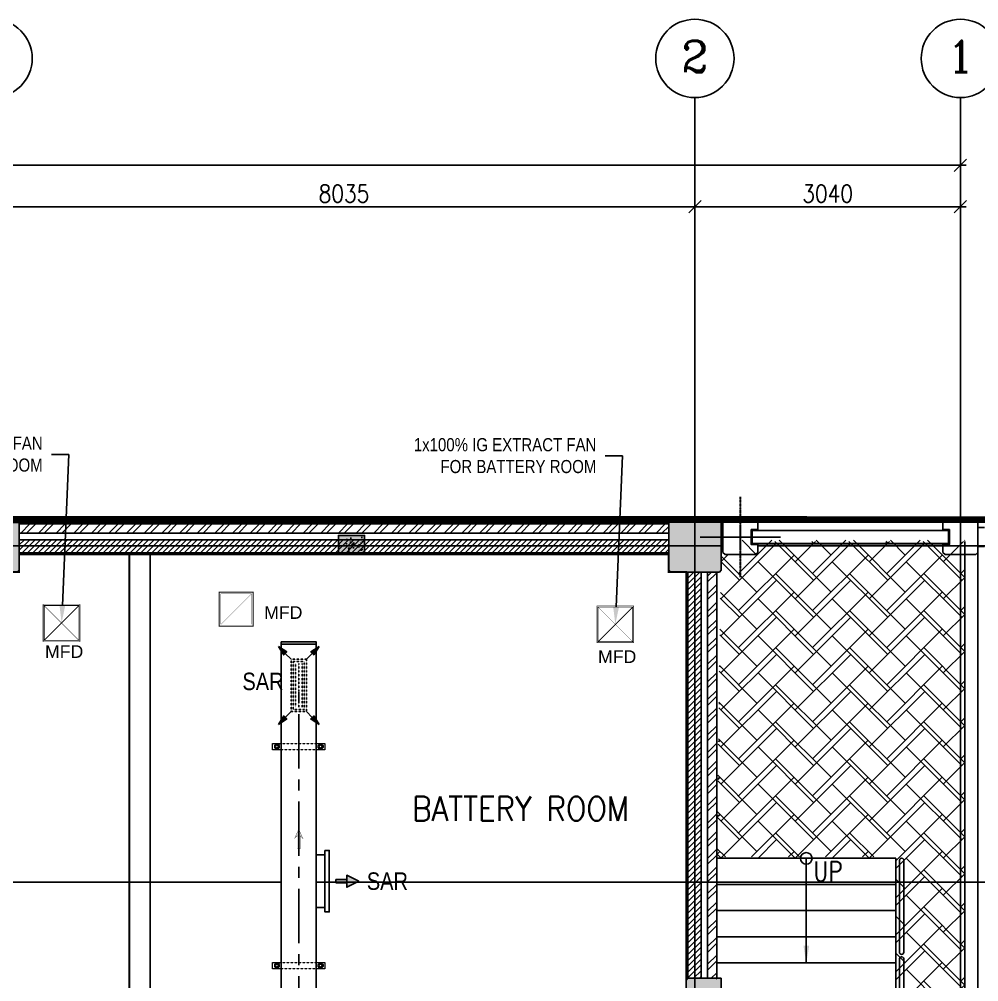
# Model space of a CAD drawing. Header units: metres. Extents: x 841183 to 1048542, y 259326 to 317714.
# Drawn here: x 953323 to 964309, y 306692 to 317714 of the extents above; entities that cross this region are included whole.
import ezdxf
from ezdxf import colors
from ezdxf.entities.mleader import LeaderData, LeaderLine
from ezdxf.enums import TextEntityAlignment as Align
from ezdxf.math import Vec2, Vec3

# ---------------------------------------------------------------- set-up
doc = ezdxf.new("R2010")
doc.units = ezdxf.units.M
doc.set_wipeout_variables(frame=1)
doc.header["$PDMODE"] = 34
for name, pattern in [('( Hidden )', [0.375, 0.25, -0.125]), ('CENTER', [2, 1.25, -0.25, 0.25, -0.25]), ('DASHED', [0.75, 0.5, -0.25]), ('DASHED2', [0.375, 0.25, -0.125]), ('HIDDEN', [0.375, 0.25, -0.125]), ('HIDDEN2', [0.1875, 0.125, -0.0625]), ('PHANTOM', [2.5, 1.25, -0.25, 0.25, -0.25, 0.25, -0.25]), ('VILLA AXIS$0$CENTER', [2, 1.25, -0.25, 0.25, -0.25])]:
    doc.linetypes.add(name, pattern=pattern)
for name, color, linetype, lineweight in [('0_ARROW', 20, 'Continuous', 0), ('0_HVAC-OPENING', 126, 'Continuous', 0), ('HANGER', 252, 'Continuous', 0)]:
    doc.layers.add(name, color=color, linetype=linetype, lineweight=lineweight)
for name, color, linetype in [('0_EXTRACT AIR DUCT', 236, 'Continuous'), ('0_HVAC TEXT', 7, 'Continuous'), ('1-TEXT', 3, 'Continuous'), ('A-AXIS LINE', 253, 'Continuous'), ('A-FIXTURES', 252, 'Continuous'), ('A-RAILING', 252, 'Continuous'), ('A-SECT-PATT', 9, 'Continuous'), ('A-STAIRS', 252, 'Continuous'), ('A-TEXT', 252, 'Continuous'), ('A-WALL-1', 252, 'Continuous'), ('A-WALL-2', 252, 'Continuous'), ('F-PLOT LIMITS - Zoom', 1, 'Continuous'), ('G-COL', 252, 'Continuous'), ('G-GRID', 252, 'CENTER'), ('G-LEADER', 252, 'Continuous'), ('INTEC -RC-WALL', 252, 'Continuous'), ('PAMCAD-PROJECTION', 7, 'Continuous'), ('PRE CAST WALL', 252, 'Continuous'), ('RETURN AIR DUCT', 160, 'HIDDEN'), ('SUPPLY AIR DUCT', 82, 'Continuous'), ('TIP - BEAM-CONC', 6, 'Continuous'), ('TIP - DOOR2', 252, 'Continuous'), ('TIP - G - PAVEMENT', 9, 'Continuous')]:
    doc.layers.add(name, color=color, linetype=linetype)
for name, color, linetype, transparency in [('A-AXIS DIMENSION', 252, 'Continuous', 0.6), ('A-AXIS MARKER', 253, 'Continuous', 0.6), ('A-AXIS TEXT', 252, 'Continuous', 0.6), ('A-HATCH', 252, 'Continuous', 0.6), ('A-HATCH SOLID', 253, 'Continuous', 0.6), ('A-REFLECT DOWN', 252, 'Continuous', 0.6), ('CENTER LINE', 252, 'CENTER', 0.6), ('G-HATCH-COL-WALL', 253, 'Continuous', 0.6)]:
    doc.layers.add(name, color=color, linetype=linetype, transparency=transparency)
doc.layers.add('RAR', color=1, linetype='Continuous', true_color=0xff0000)
doc.layers.add('SAR', color=1, linetype='Continuous', true_color=0xff0000)
doc.styles.add('AIRAL', font='arial.ttf', dxfattribs={"height": 6.14})
doc.styles.add('ISOCP3', font='isocp3.shx')
doc.styles.add('romans', font='romans.shx', dxfattribs={"width": 0.85})
doc.styles.get("Standard").update_dxf_attribs({"font": 'ARIALN.TTF'})
doc.styles.add('VILLA AXIS$0$U SHAPE AXIS$0$AXES$0$COMP', font='complex')
doc.dimstyles.new('DIM-100', dxfattribs={"dimtxt": 200, "dimasz": 100, "dimexe": 50, "dimexo": 75, "dimgap": 50, "dimtad": 1, "dimdec": 0, "dimrnd": 5, "dimzin": 9, "dimdsep": 46, "dimtxsty": 'romans', "dimblk1": 'D-oblique', "dimblk2": 'D-oblique', "dimsah": 1, "dimcen": 100, "dimdle": 100, "dimclrd": 256, "dimclre": 256, "dimclrt": 131, "dimadec": 0, "dimazin": 0, "dimtfac": 1, "dimtdec": 0, "dimtofl": 0, "dimtmove": 2, "dimatfit": 3, "dimldrblk": 'OBLIQUE', "dimfxl": 100, "dimfxlon": 1, "dimtfillclr": 256, "dimtolj": 1, "dimtzin": 0, "dimarcsym": 0})
doc.dimstyles.new('LEADER-100', dxfattribs={"dimtxt": 225, "dimasz": 200, "dimexe": 100, "dimexo": 100, "dimgap": 50, "dimtad": 1, "dimdec": 0, "dimzin": 0, "dimdsep": 46, "dimtxsty": 'ISOCP3', "dimcen": 100, "dimdle": 100, "dimclrd": 256, "dimclre": 256, "dimclrt": 3, "dimadec": 0, "dimazin": 0, "dimtfac": 1, "dimtdec": 0, "dimtofl": 0, "dimtmove": 2, "dimatfit": 3, "dimfxl": 1, "dimtolj": 1, "dimtzin": 0, "dimarcsym": 0})

# ---------------------------------------------------------------- blocks, each defined once
blk = doc.blocks.new('SAR1')
at = {"layer": 'SAR', "ltscale": 20}
h = blk.add_hatch(color=256, dxfattribs=at)
h.dxf.hatch_style = 1
h.paths.add_polyline_path([(-171, 349), (-137, 384), (-233, 446)])
h = blk.add_hatch(color=256, dxfattribs=at)
h.dxf.hatch_style = 1
h.paths.add_polyline_path([(233, 446), (137, 384), (171, 349)])
h = blk.add_hatch(color=256, dxfattribs=at)
h.dxf.hatch_style = 1
h.paths.add_polyline_path([(-233, -446), (-137, -384), (-171, -349)])
h = blk.add_hatch(color=256, dxfattribs=at)
h.dxf.hatch_style = 1
h.paths.add_polyline_path([(171, -349), (137, -384), (233, -446)])
for points in [[(-233, 446), (-171, 349), (-137, 384), (-233, 446)], [(233, 446), (171, 349), (137, 384), (233, 446)], [(-88, 300), (-154, 366)], [(88, 300), (154, 366)], [(-88, -300), (-154, -366)], [(88, -300), (154, -366)], [(-233, -446), (-171, -349), (-137, -384), (-233, -446)], [(233, -446), (171, -349), (137, -384), (233, -446)]]:
    blk.add_lwpolyline(points, dxfattribs=at)
at = {"layer": 'SAR', "linetype": 'DASHED', "ltscale": 0.00025}
for points in [[(88, 300), (-88, 300), (-88, -300), (88, -300)], [(62, 0), (62, 275), (-62, 275), (-62, 0), (-62, -275), (62, -275)]]:
    blk.add_lwpolyline(points, close=True, dxfattribs=at)
for points in [[(-38, 250), (-38, 0), (-38, -250)], [(0, 250), (0, 0)], [(38, -250), (38, 0), (38, 250)], [(0, 0), (0, -250)]]:
    blk.add_lwpolyline(points, dxfattribs=at)
blk = doc.blocks.new('SAR')
at = {"layer": 'RAR', "ltscale": 20}
h = blk.add_hatch(color=256, dxfattribs=at)
h.dxf.hatch_style = 1
h.paths.add_polyline_path([(225, -18.75), (225, 18.75), (350, 18.75), (350, -18.75)])
h.paths.add_polyline_path([(350, -68.75), (350, 68.75), (487.5, 0)])
for points in [[(100, 351.875), (100, -351.875), (150, -351.875), (150, 351.875)], [(0, 301.875), (0, -301.875), (100, -301.875), (100, 301.875)], [(225, -18.75), (225, 18.75), (350, 18.75), (350, -18.75), (225, -18.75)], [(350, 68.75), (487.5, 0), (350, -68.75)], [(350, -68.75), (350, 68.75), (487.5, 0), (350, -68.75)], [(350, -68.75), (350, 68.75), (487.5, 0), (350, -68.75)]]:
    blk.add_lwpolyline(points, close=True, dxfattribs=at)
blk = doc.blocks.new('0-ARROW-3')
at = {"layer": '0_ARROW', "true_color": 0xc8c8c8}
h = blk.add_hatch(dxfattribs=at)
h.set_pattern_fill('ANSI31', color=9)
h.set_pattern_definition([(45, (-4415, 43046), (-0.08838834765, 0.08838834765), [])])
h.paths.add_polyline_path([(-512, -108), (-711, -313), (0, 0), (-711, 313), (-512, 108), (-1490, 108), (-1490, -108)])
at = {"layer": '0_ARROW', "const_width": 20}
blk.add_lwpolyline([(-1490, -108), (-512, -108), (-711, -313), (0, 0), (-711, 313), (-512, 108), (-1490, 108)], close=True, dxfattribs=at)
blk = doc.blocks.new('*U92')
at = {"layer": 'HANGER', "ltscale": 20}
for points in [[(0, 75), (-200, 75), (-200, -75), (0, -75)], [(0, -15), (0, 15)], [(800, -75), (1000, -75), (1000, 75), (800, 75)], [(800, -15), (800, 15)]]:
    blk.add_lwpolyline(points, dxfattribs=at)
for points in [[(-77, 56), (-123, 56), (-156, 23), (-156, -23), (-123, -56), (-77, -56), (-44, -23), (-44, 23)], [(877, 56), (923, 56), (956, 23), (956, -23), (923, -56), (877, -56), (844, -23), (844, 23)]]:
    blk.add_lwpolyline(points, close=True, dxfattribs=at)
at = {"layer": 'HANGER', "linetype": 'HIDDEN', "ltscale": 0.0008}
for points in [[(800, 75), (0, 75)], [(0, -75), (800, -75)]]:
    blk.add_lwpolyline(points, dxfattribs=at)
at = {"layer": 'HANGER', "ltscale": 20}
for centre, radius in [((-100, 0), 45), ((-100, 0), 30), ((900, 0), 45), ((900, 0), 30)]:
    blk.add_circle(centre, radius, dxfattribs=at)
blk = doc.blocks.new('A$C56b1935b')
at = {"color": 252, "extrusion": (-5.41841e-11, 4.56699e-23, -1)}
for p, q in [((35481, 0, 0), (35456, -25, 0)), ((35831, 0, 0), (35481, 0, 0)), ((35856, -25, 0), (35831, 0, 0)), ((35456, -25, 0), (35456, -115, 0)), ((35856, -115, 0), (35856, -25, 0)), ((35456, -115, 0), (35456, -115, 0)), ((35456, -115, 0), (35456, -285, 0)), ((35781, -285, 0), (35781, -115, 0)), ((35781, -115, 0), (35856, -115, 0)), ((35456, -285, 0), (35456, -285, 0)), ((35456, -285, 0), (35456, -375, 0)), ((35856, -285, 0), (35781, -285, 0)), ((35856, -375, 0), (35856, -285, 0)), ((35456, -375, 0), (35481, -400, 0)), ((35481, -400, 0), (35831, -400, 0)), ((35831, -400, 0), (35856, -375, 0))]:
    blk.add_line(p, q, dxfattribs=at)
at = {"layer": 'G-GRID', "color": 252}
for p, q in [((35656, 260, 0), (35656, -660, 0)), ((35196, -200, 0), (36116, -200, 0))]:
    blk.add_line(p, q, dxfattribs=at)
at = {"layer": 'PRE CAST WALL', "color": 252}
for p, q in [((35456, -25, 0), (35481, 0, 0)), ((35481, 0, 0), (35831, 0, 0)), ((35831, 0, 0), (35856, -25, 0)), ((35456, -375, 0), (35456, -25, 0)), ((35856, -25, 0), (35856, -115, 0)), ((38001, 0, -26), (37976, -25, -26)), ((38001, 0, 0), (37976, -25, 0)), ((37976, -25, -26), (37976, -115, -26)), ((37976, -25, 0), (37976, -115, 0)), ((38351, 0, -26), (38001, 0, -26)), ((38351, 0, 0), (38001, 0, 0)), ((38376, -25, -26), (38351, 0, -26)), ((38376, -25, 0), (38351, 0, 0)), ((38376, -375, -26), (38376, -25, -26)), ((38376, -375, 0), (38376, -25, 0)), ((35856, -115, 0), (35781, -115, 0)), ((35781, -115, 0), (35781, -285, 0)), ((35791, -125, 0), (38041, -125, 0)), ((35791, -275, 0), (35791, -125, 0)), ((35856, -125, 0), (35791, -125, 0)), ((35791, -125, 0), (35791, -275, 0)), ((37976, -115, -26), (38051, -115, -26)), ((37976, -115, 0), (38051, -115, 0)), ((38041, -125, 0), (38041, -275, 0)), ((38051, -115, -26), (38051, -285, -26)), ((38051, -115, 0), (38051, -285, 0)), ((35781, -285, 0), (35856, -285, 0)), ((38041, -275, 0), (35791, -275, 0)), ((35791, -275, 0), (35856, -275, 0)), ((35856, -285, 0), (35856, -375, 0)), ((38051, -285, -26), (37976, -285, -26)), ((37976, -285, -26), (37976, -375, -26)), ((38051, -285, 0), (37976, -285, 0)), ((37976, -285, 0), (37976, -375, 0)), ((35481, -400, 0), (35456, -375, 0)), ((35831, -400, 0), (35481, -400, 0)), ((35856, -375, 0), (35831, -400, 0)), ((37976, -375, -26), (38001, -400, -26)), ((37976, -375, 0), (38001, -400, 0)), ((38001, -400, -26), (38351, -400, -26)), ((38001, -400, 0), (38351, -400, 0)), ((38351, -400, -26), (38376, -375, -26)), ((38351, -400, 0), (38376, -375, 0))]:
    blk.add_line(p, q, dxfattribs=at)
at = {"layer": 'TIP - DOOR2', "color": 252}
for p, q in [((38376, -309, 26), (38376, -91, 26)), ((38376, -91, 26), (38450, -91, 26)), ((38450, -309, 26), (38376, -309, 26))]:
    blk.add_line(p, q, dxfattribs=at)
blk = doc.blocks.new('A$C10b3fa2f')
at = {"layer": 'F-PLOT LIMITS - Zoom', "color": 252, "linetype": 'HIDDEN2', "ltscale": 2500, "elevation": 74}
blk.add_lwpolyline([(-43400, 300, 100, 75, 0), (6600, 300, 128.5, 128.5, 0), (6600.1, -49700, 128.5, 128.5, 0), (-43400, -49700, 128.5, 128.5, 0)], format="xyseb", close=True, dxfattribs=at)
at = {"layer": 'A-AXIS DIMENSION', "color": 252}
blk.add_blockref('A$C56b1935b', (-38175.6, 300, 6), dxfattribs=at)
at = {"layer": 'A-REFLECT DOWN'}
h = blk.add_hatch(dxfattribs=at)
h.set_pattern_fill('AR-HBONE', color=256, scale=75, style=0)
h.set_pattern_definition([(45, (-872853.3, -501345.44), (0, 424.26407), [900, -300]), (135, (-872641.16, -501133.3), (3e-14, 424.26407), [900, -300])])
h.paths.add_polyline_path([(-40951.9, -7637.1), (-40445.1, -7637.1), (-40278.2, -7926.1), (-40445.1, -8215.1), (-40951.9, -8215.1), (-41118.8, -7926.1)])
edge = h.paths.add_edge_path()
edge.add_line((-40250.6, -6912.7), (-42275.6, -6912.7))
edge.add_line((-42275.6, -6912.7), (-42275.6, -105.8))
edge.add_line((-42275.6, -105.8), (-42275.6, 38.9))
edge.add_line((-42275.6, 38.9), (-43125, 38.9))
edge.add_line((-43125, 38.9), (-43125, -30517.1))
edge.add_line((-43125, -30517.1), (-43000, -30517.1))
edge.add_line((-43000, -30517.1), (-43000, -32386.1))
edge.add_line((-43000, -32386.1), (-6450, -32386.1))
edge.add_arc((-6450, -25886.1), 6500, 270, 360)
edge.add_line((50, -25886.1), (50, -22117.5))
edge.add_line((50, -22117.5), (-3025.4, -22117.5))
edge.add_line((-3025.4, -22117.5), (-3025.4, -31367.5))
edge.add_line((-3025.4, -31367.5), (-37875.6, -31367.3))
edge.add_line((-37875.6, -31367.3), (-37875.6, -22117.5))
edge.add_line((-37875.6, -22117.5), (-40250.6, -22117.5))
edge.add_line((-40250.6, -22117.5), (-40250.6, -6912.7))
h = blk.add_hatch(dxfattribs=at)
h.set_pattern_fill('AR-HBONE', color=256, scale=75, style=0)
h.set_pattern_definition([(45, (-894173.8, -308907.94), (0, 424.26407), [900, -300]), (135, (-893961.66, -308695.8), (3e-14, 424.26407), [900, -300])])
h.paths.add_polyline_path([(-739.8, -12787.5), (50, -12787.5), (50, 64.2), (-2740, 64.2), (-2789.4, -3562.5), (-739.4, -3563.1)])
at = {"layer": 'A-REFLECT DOWN', "color": 252, "elevation": 73.9}
for points in [[(50, 50), (50, -12801.7)], [(200, 50), (200, -12801.7)]]:
    blk.add_lwpolyline(points, dxfattribs=at)
blk = doc.blocks.new('VILLA AXIS$0$U SHAPE AXIS$0$AXES$0$AXIS-MARK')
at = {"layer": 'A-AXIS MARKER'}
blk.add_circle((0, 0.5), 0.5, dxfattribs=at)
at = {"layer": 'A-AXIS TEXT', "color": 8, "style": 'VILLA AXIS$0$U SHAPE AXIS$0$AXES$0$COMP'}
blk.add_attdef('1', text='', height=0.4, dxfattribs=at).set_placement((0, 0.5), align=Align.MIDDLE)
blk = doc.blocks.new('D-oblique')
for p, q in [((-1, 0), (0.65, 0)), ((-0.71, -0.71), (0.71, 0.71)), ((0, -1), (0, 1))]:
    blk.add_line(p, q)
blk = doc.blocks.new('*D469')
at = {"layer": 'A-AXIS DIMENSION', "lineweight": -2, "transparency": 16777216}
for p, q in [((-11276, 3509), (-11276, 3658)), ((-3240, 3508), (-3240, 3658)), ((-3340, 3608), (-11176, 3608))]:
    blk.add_line(p, q, dxfattribs=at)
at = {"layer": 'Defpoints', "color": 0, "transparency": 16777216}
for p in [(-11276, 3608), (-11276, 3146, -43), (-3240, 3177, -15)]:
    blk.add_point(p, dxfattribs=at)
at = {"layer": 'A-AXIS DIMENSION', "lineweight": -2, "transparency": 16777216, "xscale": 100, "yscale": 100, "zscale": 100, "rotation": 180}
blk.add_blockref('D-oblique', (-11276, 3608), dxfattribs=at)
at = {"layer": 'A-AXIS DIMENSION', "lineweight": -2, "transparency": 16777216, "xscale": 100, "yscale": 100, "zscale": 100}
blk.add_blockref('D-oblique', (-3240, 3608), dxfattribs=at)
at = {"layer": 'A-AXIS DIMENSION', "color": 252, "transparency": 16777216, "insert": (-7258, 3758), "char_height": 200, "attachment_point": 5, "style": 'romans'}
blk.add_mtext('\\A1;8035', dxfattribs=at)
blk = doc.blocks.new('_OBLIQUE')
at = {"color": 0, "linetype": 'ByBlock'}
blk.add_line((-0.5, -0.5), (0.5, 0.5), dxfattribs=at)
blk = doc.blocks.new('*D470')
at = {"layer": 'A-AXIS DIMENSION', "lineweight": -2, "transparency": 16777216}
for p, q in [((-3240, 3508), (-3240, 3658)), ((-200, 3509), (-200, 3658)), ((-300, 3608), (-3140, 3608))]:
    blk.add_line(p, q, dxfattribs=at)
at = {"layer": 'Defpoints', "color": 0, "transparency": 16777216}
for p in [(-3240, 3608), (-3240, 3146, -15), (-200, 3173, -44)]:
    blk.add_point(p, dxfattribs=at)
at = {"layer": 'A-AXIS DIMENSION', "lineweight": -2, "transparency": 16777216, "xscale": 100, "yscale": 100, "zscale": 100, "rotation": 180}
blk.add_blockref('D-oblique', (-3240, 3608), dxfattribs=at)
at = {"layer": 'A-AXIS DIMENSION', "lineweight": -2, "transparency": 16777216, "xscale": 100, "yscale": 100, "zscale": 100}
blk.add_blockref('D-oblique', (-200, 3608), dxfattribs=at)
at = {"layer": 'A-AXIS DIMENSION', "color": 252, "transparency": 16777216, "insert": (-1720, 3758), "char_height": 200, "attachment_point": 5, "style": 'romans'}
blk.add_mtext('\\A1;3040', dxfattribs=at)
blk = doc.blocks.new('*D487')
at = {"layer": 'A-AXIS DIMENSION', "lineweight": -2, "transparency": 16777216}
for p, q in [((-40251, 3984), (-40251, 4133)), ((-300, 4083), (-40151, 4083)), ((-200, 3984), (-200, 4133))]:
    blk.add_line(p, q, dxfattribs=at)
at = {"layer": 'Defpoints', "color": 0, "transparency": 16777216}
for p in [(-40251, 4083), (-200, 3653, -55), (-40251, 3331, -53)]:
    blk.add_point(p, dxfattribs=at)
at = {"layer": 'A-AXIS DIMENSION', "lineweight": -2, "transparency": 16777216, "xscale": 100, "yscale": 100, "zscale": 100, "rotation": 180}
blk.add_blockref('D-oblique', (-40251, 4083), dxfattribs=at)
at = {"layer": 'A-AXIS DIMENSION', "lineweight": -2, "transparency": 16777216, "xscale": 100, "yscale": 100, "zscale": 100}
blk.add_blockref('D-oblique', (-200, 4083), dxfattribs=at)
at = {"layer": 'A-AXIS DIMENSION', "color": 252, "transparency": 16777216, "insert": (-21011, 4233), "char_height": 200, "attachment_point": 5, "style": 'romans'}
blk.add_mtext('\\A1;40050', dxfattribs=at)
blk = doc.blocks.new('Stf200x300')
at = {"layer": 'A-HATCH SOLID'}
blk.add_hatch(color=256, dxfattribs=at).paths.add_polyline_path([(100, 150), (-100, 150), (-100, -150), (100, -150)])
at = {"layer": 'A-SECT-PATT'}
h = blk.add_hatch(dxfattribs=at)
h.set_pattern_fill('AR-CONC', color=8, style=0)
h.paths.add_polyline_path([(100, 150), (-100, 150), (-100, -150), (100, -150)])
at = {"layer": 'A-WALL-2'}
blk.add_lwpolyline([(-100, -150), (100, -150), (100, 150), (-100, 150)], close=True, dxfattribs=at)
blk = doc.blocks.new('*U444')
at = {"layer": 'TIP - G - PAVEMENT'}
h = blk.add_hatch(color=252, dxfattribs=at)
h.dxf.hatch_style = 1
h.paths.add_polyline_path([(85, 200), (75, 200), (75, 135), (0, 135), (0, 125), (85, 125)])
h.paths.add_polyline_path([(0, 135), (-75, 135), (-75, 200), (-85, 200), (-85, 125), (0, 125)])
at = {"layer": 'A-WALL-1', "color": 252}
blk.add_lwpolyline([(75, 200), (75, 135), (-75, 135), (-75, 200)], dxfattribs=at)
at = {"color": 252}
blk.add_wipeout([(-200, 175), (-175, 200), (-85, 200), (-85, 125), (85, 125), (85, 200), (175, 200), (200, 175), (200, -175), (175, -200), (85, -200), (85, -200), (-85, -200), (-85, -200), (-175, -200), (-200, -175)], dxfattribs=at).dxf.layer = 'A-WALL-1'
at = {"layer": 'A-WALL-1', "color": 252}
blk.add_lwpolyline([(200, 175), (175, 200), (85, 200), (85, 125), (-85, 125), (-85, 200), (-175, 200), (-200, 175), (-200, -175), (-175, -200), (175, -200), (200, -175)], close=True, dxfattribs=at)
at = {"layer": 'G-GRID', "color": 252}
for p, q in [((0, -460), (0, 460)), ((460, 0), (-460, 0))]:
    blk.add_line(p, q, dxfattribs=at)
blk = doc.blocks.new('A$Caca1db55')
at = {"layer": '0_EXTRACT AIR DUCT', "const_width": 10, "elevation": 74}
blk.add_lwpolyline([(-8487, -920), (-8097, -920), (-8097, -530), (-8487, -530)], close=True, dxfattribs=at)
at = {"layer": '0_EXTRACT AIR DUCT', "linetype": '( Hidden )', "ltscale": 100, "const_width": 2, "elevation": 74}
blk.add_lwpolyline([(-8467, -900), (-8117, -900), (-8117, -550), (-8467, -550)], close=True, dxfattribs=at)
at = {"layer": '0_EXTRACT AIR DUCT', "linetype": '( Hidden )', "ltscale": 100, "const_width": 2, "elevation": -68}
blk.add_lwpolyline([(-8467, -900), (-8117, -550)], dxfattribs=at)
at = {"layer": '0_HVAC-OPENING', "linetype": '( Hidden )', "ltscale": 100, "const_width": 5}
for points, elevation in [([(-10079, -1096), (-10504, -671)], -38), ([(-10504, -1096), (-10079, -671)], -38), ([(-3738, -1112), (-4163, -687)], 104), ([(-4163, -1112), (-3738, -687)], 104)]:
    blk.add_lwpolyline(points, dxfattribs=dict(at, elevation=elevation))
for points, elevation in [([(-10504, -1096), (-10079, -1096), (-10079, -671), (-10504, -671)], -38), ([(-4163, -1112), (-3738, -1112), (-3738, -687), (-4163, -687)], 104)]:
    blk.add_lwpolyline(points, close=True, dxfattribs=dict(at, elevation=elevation))
at = {"layer": '0_HVAC TEXT', "char_height": 145, "width": 442.99, "attachment_point": 5, "style": 'AIRAL'}
for insert in [(-7753, -764, 55), (-10262, -1211, 181), (-3930, -1269, 323)]:
    blk.add_mtext('{\\fArial|b0|i0|c0|p34;MFD}', dxfattribs=dict(at, insert=insert))
ml = blk.add_multileader_mtext('Standard')
ml.set_content('1x100% IG EXTRACT FAN\\PFOR LVAC ROOM', color=256)
ml.set_leader_properties()
ml.build(insert=Vec2(0, 0))
ml.multileader.update_dxf_attribs({"text_left_attachment_type": 2, "text_right_attachment_type": 2, "dogleg_length": 200, "arrow_head_size": 200})
ctx = ml.context
ctx.base_point, ctx.char_height, ctx.arrow_head_size, ctx.landing_gap_size, ctx.plane_origin = Vec3(-12666, 1046, -115), 150, 200, 100, Vec3(-14537, -2670, -115)
ctx.left_attachment, ctx.right_attachment, ctx.text_align_type = 2, 2, 2
notes = []
notes.append((ctx, [(0, (1, 1, 0), (-10208, 1046, -115), (-1, 0), 200, [(0, [(-10291, -883, -115)], 0, [])])]))
ctx.mtext.insert, ctx.mtext.alignment, ctx.mtext.flow_direction = Vec3(-10508, 1250, -115), 3, 5
ctx.mtext.has_bg_fill, ctx.mtext.bg_color, ctx.mtext.bg_scale_factor, ctx.mtext.bg_transparency, ctx.mtext.use_window_bg_color = 1, -1027028792, 1.5, 0, 1
ml = blk.add_multileader_mtext('Standard')
ml.set_content('1x100% IG EXTRACT FAN\\PFOR BATTERY ROOM', color=256)
ml.set_leader_properties()
ml.build(insert=Vec2(0, 0))
ml.multileader.update_dxf_attribs({"text_left_attachment_type": 2, "text_right_attachment_type": 2, "dogleg_length": 200, "arrow_head_size": 200})
ctx = ml.context
ctx.base_point, ctx.char_height, ctx.arrow_head_size, ctx.landing_gap_size, ctx.plane_origin = Vec3(-6326, 1030, 27), 150, 200, 100, Vec3(-8196, -2687, 27)
ctx.left_attachment, ctx.right_attachment, ctx.text_align_type = 2, 2, 2
notes.append((ctx, [(0, (1, 1, 0), (-3868, 1030, 27), (-1, 0), 200, [(0, [(-3951, -900, 27)], 0, [])])]))
ctx.mtext.insert, ctx.mtext.alignment, ctx.mtext.flow_direction = Vec3(-4168, 1233, 27), 3, 5
ctx.mtext.has_bg_fill, ctx.mtext.bg_color, ctx.mtext.bg_scale_factor, ctx.mtext.bg_transparency, ctx.mtext.use_window_bg_color = 1, -1027028792, 1.5, 0, 1
for ctx, leaders in notes:
    for number, flags, end, landing, length, lines in leaders:
        leader = LeaderData()
        leader.index, (leader.has_last_leader_line, leader.has_dogleg_vector, leader.attachment_direction) = number, flags
        leader.last_leader_point, leader.dogleg_vector, leader.dogleg_length = Vec3(end), Vec3(landing), length
        for number, points, colour, breaks in lines:
            line = LeaderLine()
            line.index, line.vertices, line.color, line.breaks = number, Vec3.list(points), colors.encode_raw_color(colour), breaks
            leader.lines.append(line)
        ctx.leaders.append(leader)
at = {"layer": '0_EXTRACT AIR DUCT', "const_width": 10}
for points, elevation in [([(-10491, -1083), (-10091, -1083), (-10091, -683), (-10491, -683)], -110), ([(-4151, -1100), (-3751, -1100), (-3751, -700), (-4151, -700)], 32)]:
    blk.add_lwpolyline(points, close=True, dxfattribs=dict(at, elevation=elevation))
at = {"layer": '0_EXTRACT AIR DUCT', "linetype": '( Hidden )', "ltscale": 100, "const_width": 10}
for points, elevation in [([(-10491, -1083), (-10091, -683)], -110), ([(-4151, -1100), (-3751, -700)], 32)]:
    blk.add_lwpolyline(points, dxfattribs=dict(at, elevation=elevation))
blk = doc.blocks.new('A$Cef9c9996')
at = {"layer": 'A-HATCH'}
h = blk.add_hatch(dxfattribs=at)
h.set_pattern_fill('ANSI32', color=256, scale=15, angle=-180, style=0)
h.set_pattern_definition([(225, (29728.36, -25), (101.0279, -101.0279), []), (225, (29661, -25), (101.0279, -101.0279), [])])
h.paths.add_polyline_path([(-3540.03788, -129.99875), (-3540.03788, -24.99875), (-10976.07223, -24.99875), (-10976.07223, -129.99875)])
h = blk.add_hatch(dxfattribs=at)
h.set_pattern_fill('ANSI31', color=256, scale=350, angle=-180, style=0)
h.set_pattern_definition([(225, (38107.867, -21.305), (30.93592, -30.93592), [])])
h.paths.add_polyline_path([(-3540.03788, -354.99875), (-3540.03788, -204.99875), (-10976.07223, -204.99875), (-10976.07223, -354.99875)])
h = blk.add_hatch(dxfattribs=at)
h.set_pattern_fill('ANSI31', color=256, scale=15, angle=-180)
h.set_pattern_definition([(225, (-58959.606, 6990.57), (33.67596, -33.67596), [])])
h.paths.add_polyline_path([(-3170.08435, -5827.01487), (-3320.08435, -5827.01487), (-3320.08435, -6871.69024), (-3170.08435, -6871.69024)])
h.paths.add_polyline_path([(-3320.08435, -5227.01487), (-3170.08435, -5227.01487), (-3170.08435, -574.99875), (-3320.08435, -574.99875)])
h = blk.add_hatch(dxfattribs=at)
h.set_pattern_fill('ANSI32', color=256, scale=15, angle=-180)
h.set_pattern_definition([(225, (-58959.6, 6990.57), (101.02788, -101.02788), []), (225, (-59026.96, 6990.57), (101.02788, -101.02788), [])])
h.paths.add_polyline_path([(-2990.08435, -5807.02549), (-3010.07372, -5827.01487), (-3095.08435, -5827.01487), (-3095.08435, -6871.69024), (-2990.08435, -6871.69024)])
h.paths.add_polyline_path([(-3010.07372, -5227.01487), (-2990.08435, -5247.00424), (-2990.08435, -574.99875), (-3095.08435, -574.99875), (-3095.08435, -5227.01487)])
at = {"layer": 'A-REFLECT DOWN'}
h = blk.add_hatch(dxfattribs=at)
h.set_pattern_fill('AR-HBONE', color=256, scale=75, style=0)
h.set_pattern_definition([(45, (-873053.33, -501634.64), (0, 424.26407), [900, -300]), (135, (-872841.2, -501422.5), (3e-14, 424.26407), [900, -300])])
h.paths.add_polyline_path([(-41151.96082, -7926.32103), (-40645.1139, -7926.32103), (-40478.26212, -8215.31679), (-40645.1139, -8504.31255), (-41151.96082, -8504.31255), (-41318.8126, -8215.31679)])
edge = h.paths.add_edge_path()
edge.add_line((-40450.61533, -7201.94287), (-42475.61533, -7201.94287))
edge.add_line((-42475.61533, -7201.94287), (-42475.61533, -394.99875))
edge.add_line((-42475.61533, -394.99875), (-42475.61533, -250.33845))
edge.add_line((-42475.61533, -250.33845), (-43325.04045, -250.33845))
edge.add_line((-43325.04045, -250.33845), (-43325.03899, -30806.27827))
edge.add_line((-43325.03899, -30806.27827), (-43200.04115, -30806.27827))
edge.add_line((-43200.04115, -30806.27827), (-43200.04115, -32675.32518))
edge.add_line((-43200.04115, -32675.32518), (-6650.05266, -32675.32518))
edge.add_arc((-6650.05266, -26175.32518), 6500, 270, 360)
edge.add_line((-150.05266, -26175.32518), (-150.05266, -22406.69091))
edge.add_line((-150.05266, -22406.69091), (-3225.46308, -22406.69091))
edge.add_line((-3225.46308, -22406.69091), (-3225.46308, -31656.6906))
edge.add_line((-3225.46308, -31656.6906), (-38075.61537, -31656.47599))
edge.add_line((-38075.61537, -31656.47599), (-38075.61537, -22406.6906))
edge.add_line((-38075.61537, -22406.6906), (-40450.61533, -22406.6906))
edge.add_line((-40450.61533, -22406.6906), (-40450.61533, -7201.94287))
h = blk.add_hatch(dxfattribs=at)
h.set_pattern_fill('AR-HBONE', color=256, scale=75, style=0)
h.set_pattern_definition([(45, (-894373.83, -309197.14), (0, 424.26407), [900, -300]), (135, (-894161.7, -308985), (3e-14, 424.26407), [900, -300])])
h.paths.add_polyline_path([(-939.88261, -13076.69448), (-150.00045, -13076.69607), (-150.00045, -224.99875), (-2940.03788, -224.99875), (-2989.43286, -3851.69034), (-939.40345, -3852.3169)])
at = {"layer": 'G-HATCH-COL-WALL'}
h = blk.add_hatch(color=256, dxfattribs=at)
h.dxf.hatch_style = 1
h.paths.add_polyline_path([(-11576.07223, 25.00125), (-10976.07223, 25.00125), (-10976.07223, -554.99875), (-10996.07223, -574.99875), (-11556.07223, -574.99875), (-11576.07223, -554.99875)])
h = blk.add_hatch(color=256, dxfattribs=at)
h.dxf.hatch_style = 1
h.paths.add_polyline_path([(-3540.03788, 25.00125), (-2940.03788, 25.00125), (-2940.03788, -554.99875), (-2960.03788, -574.99875), (-3520.03788, -574.99875), (-3540.03788, -554.99875)])
h = blk.add_hatch(color=256, dxfattribs=at)
h.dxf.hatch_style = 1
h.paths.add_polyline_path([(-2940.03788, -5827.01487), (-3320.03788, -5827.25957), (-3340.03788, -5807.25957), (-3340.03788, -5247.25957), (-3320.03788, -5227.25957), (-2940.03788, -5227.01487)])
at = {"layer": 'A-AXIS LINE', "linetype": 'VILLA AXIS$0$CENTER', "ltscale": 4}
for p, q in [((-3240.03788, 4858.12244, 26.44237), (-3240.03788, -22456.82146, 7.35664)), ((-200.03281, 4858.12244, 0.00009), (-200.03281, -34394.0789, -45.52753)), ((-40765.74437, -274.99875, 0.00005), (8014.64756, -274.99875, 113.58101)), ((-40765.74437, -4124.99875, -113.58086), (8014.64756, -4124.99875, 0.00009))]:
    blk.add_line(p, q, dxfattribs=at)
at = {"layer": 'A-FIXTURES', "elevation": 47.92296}
for points in [[(-3540.03788, -374.99875), (-10976.07223, -374.99875)], [(-3340.08435, -574.99875), (-3340.03788, -5247.25957)]]:
    blk.add_lwpolyline(points, dxfattribs=at)
at = {"layer": 'A-RAILING', "elevation": 82.78008}
for points in [[(-847.83179, -3877.31712), (-848.47362, -4929.17791, -0.9997598187), (-898.47362, -4929.18992), (-897.83179, -3877.31712, -1.0000000001)], [(-848.47362, -5006.22016), (-848.47362, -6358.08116, -0.9997598187), (-898.47362, -6358.09317), (-898.47362, -5006.22016, -1.0000000001)]]:
    blk.add_lwpolyline(points, format="xyb", close=True, dxfattribs=at)
at = {"layer": 'A-REFLECT DOWN', "elevation": 47.92292}
for points in [[(-0.00045, -224.99875), (-0.02647, -13076.69638)], [(-150.00076, -374.9997), (-150.02647, -13076.69607)]]:
    blk.add_lwpolyline(points, dxfattribs=at)
at = {"layer": 'A-STAIRS'}
for p, q in [((-2989.43286, -3851.69034, 44.60905), (-939.40345, -3852.3169, 44.60905)), ((-2989.52455, -4151.69032, 44.60905), (-939.49514, -4152.31688, 44.60905)), ((-2989.61624, -4451.69031, 44.60905), (-939.58683, -4452.31687, 44.60905)), ((-2989.70793, -4751.6903, 44.60905), (-939.67852, -4752.31685, 44.60905)), ((-2989.79962, -5051.69028, 44.60905), (-939.77021, -5052.31684, 44.60905))]:
    blk.add_line(p, q, dxfattribs=at)
at = {"layer": 'A-STAIRS', "elevation": 47.92292}
blk.add_lwpolyline([(-939.40345, -3852.3169), (-940.04528, -13077.53552), (-940.04528, -13077.53553)], dxfattribs=at)
at = {"layer": 'A-WALL-1', "elevation": -20.13047}
blk.add_lwpolyline([(-374.99995, 25.00075), (-400, 0.0008), (-400.00018, -89.9992), (-325.00018, -89.99935), (-325.00052, -259.99935), (-400.00052, -259.9992), (-400.0007, -349.9992), (-375.00075, -374.99925), (-25.00075, -374.99995), (-0.0007, -350), (0, 0), (-24.99995, 25.00005)], close=True, dxfattribs=at)
at = {"layer": 'A-WALL-2'}
for p, q in [((-3540.03788, -24.99875, -12.33816), (-10976.07223, -24.99875, 6.31191)), ((-3540.03788, -129.99875, -12.33803), (-10976.07223, -129.99875, 6.31191)), ((-3540.03788, -204.99875, -12.33803), (-10976.07223, -204.99875, 6.31191)), ((-3540.03788, -354.99875, -12.33803), (-10976.07223, -354.99875, 6.31191)), ((-3320.08435, -574.99875, -20.13038), (-3320.07377, -5227.01487, 27.69932)), ((-3170.08435, -574.99875, -20.13038), (-3170.07377, -5227.01487, 27.69932)), ((-3095.08435, -574.99875, -20.13038), (-3095.07377, -5227.01487, 27.69932)), ((-2990.08435, -574.99875, -20.13038), (-2990.07377, -5227.01487, 27.69932))]:
    blk.add_line(p, q, dxfattribs=at)
at = {"layer": 'G-COL'}
for points, elevation in [([(-11576.07223, 25.00125), (-10976.07223, 25.00125), (-10976.07223, -554.99875), (-10996.07223, -574.99875), (-11556.07223, -574.99875), (-11576.07223, -554.99875)], -20.13038), ([(-3540.03788, 25.00125), (-2940.03788, 25.00125), (-2940.03788, -554.99875), (-2960.03788, -574.99875), (-3520.03788, -574.99875), (-3540.03788, -554.99875)], 6.3119), ([(-2940.03788, -5827.01487), (-3320.03788, -5827.25957), (-3340.03788, -5807.25957), (-3340.03788, -5247.25957), (-3320.03788, -5227.25957), (-2940.03788, -5227.01487)], 6.3119)]:
    blk.add_lwpolyline(points, close=True, dxfattribs=dict(at, elevation=elevation))
at = {"layer": 'G-LEADER'}
blk.add_circle((-1964.32646, -3854.50363, 44.60905), 66.1738, dxfattribs=at)
at = {"layer": 'INTEC -RC-WALL'}
blk.add_line((-37775.61537, 25.00125, -20.13038), (-2940.03788, 25.00125, 6.3119), dxfattribs=at)
at = {"layer": 'PRE CAST WALL', "elevation": -20.13048}
blk.add_lwpolyline([(-2585.03769, -100.3381), (-335.0002, -100.3381), (-335.0002, -250.33829), (-2585.03769, -250.33829)], close=True, dxfattribs=at)
at = {"layer": 'RETURN AIR DUCT', "linetype": 'PHANTOM', "ltscale": 500, "const_width": 20, "elevation": 98.46183}
for points in [[(-9716.07185, -374.99875), (-10976.07222, -374.99875), (-10976.07222, -574.99875), (-11576.07222, -574.99875), (-11576.07222, -374.99274), (-18070.09546, -374.99274), (-18070.09546, -574.99274), (-18670.09546, -574.99274), (-18670.09546, -374.99875), (-18735.09546, -374.99875), (-18735.09546, -10836.68464), (-18670.09546, -10836.68464), (-18670.09546, -10496.68442), (-18670.09546, -10476.68442), (-18070.09546, -10476.68442), (-18070.09548, -10836.68468), (-11576.07222, -10836.68475), (-11576.07222, -10476.69043), (-10976.07222, -10476.69043), (-10976.07222, -10836.68454), (-9716.07919, -10836.68542), (-9716.07185, -374.99875)], [(-3340.03787, -574.99875), (-3540.03787, -574.99875), (-3540.03787, -374.99875), (-9476.07185, -374.99875), (-9476.07919, -10836.68976), (-6919.12885, -10836.69082), (-6919.12885, -10600.96559), (-5419.12885, -10600.96559), (-5419.12882, -10836.69062), (-3540.03878, -10836.69082), (-3540.03878, -10476.26786), (-3340.03787, -10476.26786), (-3340.03787, -574.99875)]]:
    blk.add_lwpolyline(points, close=True, dxfattribs=at)
at = {"layer": 'A-AXIS TEXT'}
ref = blk.add_blockref('VILLA AXIS$0$U SHAPE AXIS$0$AXES$0$AXIS-MARK', (-11276.07223, 4858.12244, 0.00011), dxfattribs=dict(at, xscale=897.0721255241026, yscale=897.0721255241026, zscale=897.0721255241026))
ref.add_attrib('1', '3', dxfattribs={"height": 360, "style": 'VILLA AXIS$0$U SHAPE AXIS$0$AXES$0$COMP'}).set_placement((-11276.07223, 5328.72073, 0.00011), align=Align.MIDDLE)
ref = blk.add_blockref('VILLA AXIS$0$U SHAPE AXIS$0$AXES$0$AXIS-MARK', (-3240.03788, 4858.12244, 26.44237), dxfattribs=dict(at, xscale=897.0721255241026, yscale=897.0721255241026, zscale=897.0721255241026))
ref.add_attrib('1', '2', dxfattribs={"height": 360, "style": 'VILLA AXIS$0$U SHAPE AXIS$0$AXES$0$COMP'}).set_placement((-3240.03788, 5328.72073, 26.44237), align=Align.MIDDLE)
ref = blk.add_blockref('VILLA AXIS$0$U SHAPE AXIS$0$AXES$0$AXIS-MARK', (-200.03281, 4858.12244, 0.00009), dxfattribs=dict(at, xscale=897.0721255241026, yscale=897.0721255241026, zscale=897.0721255241026))
ref.add_attrib('1', '1', dxfattribs={"height": 360, "style": 'VILLA AXIS$0$U SHAPE AXIS$0$AXES$0$COMP'}).set_placement((-200.03281, 5328.72073, 0.00009), align=Align.MIDDLE)
at = {"layer": 'TIP - BEAM-CONC', "color": 1, "linetype": 'DASHED2', "xscale": -1, "rotation": 270}
blk.add_blockref('Stf200x300', (-7171.27741, -254.99875, -3.2307), dxfattribs=at)
at = {"layer": 'A-TEXT', "style": 'romans', "width": 0.9}
blk.add_text('BATTERY ROOM', height=275, dxfattribs=at).set_placement((-5235.11659, -3285.05884, -4.23004), align=Align.MIDDLE)
at = {"layer": 'A-TEXT', "style": 'romans', "width": 0.8}
blk.add_text('UP', height=225, dxfattribs=at).set_placement((-1881.75875, -4114.27513, 47.92279))
at = {"layer": 'A-AXIS DIMENSION'}
dim = blk.add_linear_dim(base=(-40250.61533, 4083.39542, 53.36061), p1=(-200.03281, 3652.65086, -1.36147), p2=(-40250.61533, 3331.14187, 0.00179), dimstyle='DIM-100', override={"dimclrt": 252}, dxfattribs=at)
dim.commit()
dim.dimension.update_dxf_attribs({"geometry": '*D487', "text_midpoint": (-21011.09869, 4233.39542, 53.36061), "dimtype": 160})
for base, p1, p2, picture, middle in [((-11276.07223, 3608.12244, 41.61151), (-3240.03788, 3177.3332, 26.44237), (-11276.07223, 3145.56698, -1.32612), '*D469', (-7258.05505, 3758.12244, 41.61151)), ((-3240.03788, 3608.12244, 41.61151), (-200.03281, 3173.0955, -1.90312), (-3240.03788, 3145.56595, 26.44237), '*D470', (-1720.03534, 3758.12244, 41.61151))]:
    dim = blk.add_linear_dim(base=base, p1=p1, p2=p2, dimstyle='DIM-100', override={"dimclrt": 252, "dimfxl": 100, "dimfxlon": 1}, dxfattribs=at)
    dim.commit()
    dim.dimension.update_dxf_attribs({"geometry": picture, "text_midpoint": middle})
at = {"layer": 'G-LEADER'}
blk.add_leader([(-1964.32646, -5054.50363, 44.60905), (-1964.32646, -3854.50363, 44.60905)], dimstyle='LEADER-100', dxfattribs=at)
at = {"xscale": -1, "rotation": 270.0001152756364}
blk.add_blockref('*U444', (-2720.03752, -174.9984, -20.13043), dxfattribs=at)

msp = doc.modelspace()

# ---------------------------------------------------------------- block references
at = {"layer": 'PAMCAD-PROJECTION', "color": 6}
msp.add_blockref('A$Cef9c9996', (964298.7, 311958.9, -97.8), dxfattribs=at)

# ---------------------------------------------------------------- next in the draw order: block references
at = {"color": 2}
msp.add_blockref('A$C10b3fa2f', (964098.7, 311683.9, -103.7), dxfattribs=at)

# ---------------------------------------------------------------- next in the draw order: wipeouts: each hides what was drawn before it
at = {"color": 255}
msp.add_wipeout([(958608.6, 291727.2), (958608.6, 291027.2), (939689.4, 291027.2), (939189.4, 291002.2), (928141.7, 291002.2), (928036.7, 291003.4), (927883.7, 291026.1), (927665, 291105.8), (927434.5, 291270.1), (927315.2, 291414.2), (927223.8, 291580.3), (927167.6, 291750.9), (927141.7, 291977.2), (927141.7, 296242.2), (927125.2, 296310.5), (927107.2, 296337.8), (927076.6, 296365.8), (927011.2, 296392.2), (926991.7, 296392.2), (926991.7, 297392.2), (927018.6, 297395.9), (927062.4, 297421.5), (927083.1, 297451.7), (927091.7, 297492.2), (927091.7, 299557.2), (927079.2, 299626.7), (927052.9, 299675.4), (927022.6, 299708.3), (927012.2, 299716.8), (927000.6, 299724.9), (926947.3, 299749.3), (926899.5, 299757.2), (926575.9, 299757.2), (926575.9, 300007.2), (926899.5, 300007.2), (926975.9, 299999.2), (927060.4, 299974.4), (927108.8, 299951.4), (927147, 299927.8), (927192.7, 299891.7), (927259.6, 299816.3), (927295.6, 299870.3), (927357, 299948.7), (927440.1, 300035.4), (927529.6, 300110.7), (927750.7, 300239.9), (927908.4, 300295.1), (928078.7, 300326.4), (928191.7, 300332.2), (928364.6, 300332.2), (928523.1, 300332.2), (929080.6, 300332.2), (929330.6, 300582.2), (929330.6, 302572.1), (929130.6, 302772.1), (927101.1, 302772.1), (927101.1, 303022.1), (929330.6, 303022.1), (929330.6, 305636.6), (929480.6, 306136.6), (929480.6, 308560.9), (929480.6, 310583.9), (929780.6, 310583.9), (929780.6, 306136.6), (929930.6, 305636.6), (929930.6, 300332.2), (930756.5, 300332.2), (931256.5, 300307.2), (932108.8, 300307.2), (932358.8, 300557.2), (932358.8, 305850.2), (932658.8, 305850.2), (932658.8, 300582.2), (932658.8, 300307.2), (939774.1, 300307.2), (940024.1, 300557.2), (940024, 306115.6), (939874, 306265.6), (936824.6, 306265.6), (936824.6, 306440.6), (940024.1, 306440.6), (940024.1, 309771.3), (940524.1, 309771.3), (940524, 306440.6), (942824.1, 306440.6), (942824.1, 306265.6), (940674, 306265.6), (940524, 306115.6), (940524.1, 300307.2), (942231.5, 300307.2), (942731.5, 300257.2), (949523.2, 300257.2), (949773.2, 300507.2), (949773.2, 309212.6), (950373.2, 309212.6), (950373.2, 300257.2), (951436.5, 300257.2), (951936.5, 300132.2), (956072.7, 300132.2), (956322.7, 300382.2), (956322.7, 310583.9), (956722.7, 310583.9), (956722.7, 300132.2), (957318.4, 300132.2), (957818.4, 300007.2), (960069.9, 300007.2), (960069.9, 299757.2), (957818.4, 299757.2), (957318.4, 299632.2), (951936.5, 299632.2), (951436.5, 299507.2), (942731.5, 299507.2), (942231.5, 299457.2), (931256.5, 299457.2), (930757.7, 299432.3), (928191.7, 299432.2), (928140.1, 299425.4), (928082.7, 299399.9), (928026.9, 299345.6), (927995.4, 299270.5), (927991.7, 297492.2), (927999.9, 297452.4), (928020.9, 297421.5), (928046.6, 297402.9), (928091.7, 297392.2), (928091.7, 296392.2), (928029.1, 296378.5), (927985.6, 296348.3), (927959.2, 296312.7), (927945.7, 296277), (927941.7, 296242.2), (927941.7, 291977.2), (927952.2, 291913.2), (928000.2, 291835.8), (928066.4, 291780.6), (928141.7, 291752.2), (939189.4, 291752.2), (939689.4, 291727.2)], dxfattribs=at)

# ---------------------------------------------------------------- next in the draw order: linework, layer by layer
at = {"layer": 'CENTER LINE', "ltscale": 500}
msp.add_lwpolyline([(956522.7, 300132.2), (956522.7, 310083.9)], dxfattribs=at)
at = {"layer": 'SUPPLY AIR DUCT'}
msp.add_lwpolyline([(956722.7, 300132.2), (956722.7, 310583.9), (956322.7, 310583.9), (956322.7, 300382.2)], dxfattribs=at)
at = {"layer": 'SUPPLY AIR DUCT', "elevation": -29.9}
msp.add_lwpolyline([(956722.7, 310558.9), (956322.7, 310558.9)], dxfattribs=at)

# ---------------------------------------------------------------- next in the draw order: block references
at = {"layer": 'HANGER', "xscale": -0.5, "yscale": 0.5, "zscale": 0.5}
for p in [(956722.7, 309384.4), (956722.7, 306876.1)]:
    msp.add_blockref('*U92', p, dxfattribs=at)
at = {"layer": 'SAR', "rotation": 180}
msp.add_blockref('SAR1', (956522.7, 310085.1), dxfattribs=at)
at = {"layer": 'SAR'}
msp.add_blockref('SAR', (956722.7, 307843.5), dxfattribs=at)

# ---------------------------------------------------------------- next in the draw order: texts
at = {"layer": '1-TEXT', "color": 0}
for p in [(955878.1, 310031.7), (957302.2, 307744.2)]:
    msp.add_text('SAR', height=200, dxfattribs=at).set_placement(p)

# ---------------------------------------------------------------- next in the draw order: block references
at = {"color": 2}
msp.add_blockref('A$Caca1db55', (964098.7, 311683.9, -103.7), dxfattribs=at)

# ---------------------------------------------------------------- next in the draw order: block references
at = {"layer": '0_ARROW', "xscale": 0.1524, "yscale": 0.1524, "zscale": 0.1524, "rotation": 90}
msp.add_blockref('0-ARROW-3', (956522.7, 308440.4), dxfattribs=at)

doc.saveas('drawing.dxf')
